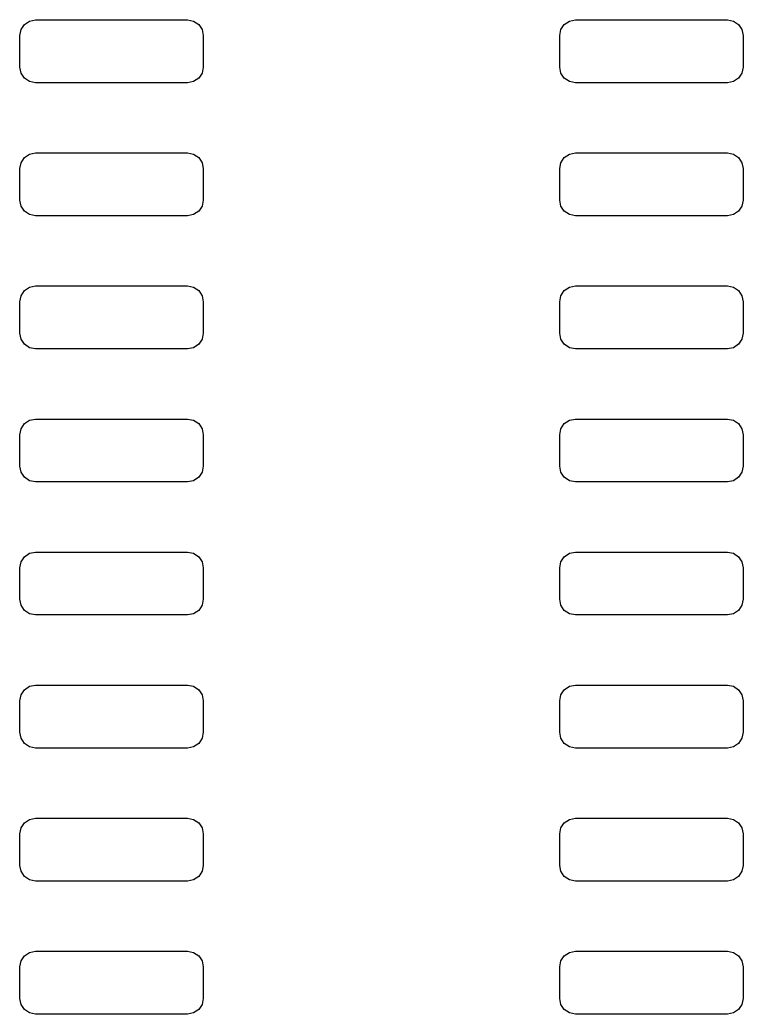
# Model space of a CAD drawing. Extents: x 119 to 479, y -311 to -51.
# Drawn here: x 312.25 to 319.15, y -156.84 to -147.35 of the extents above; entities that cross this region are included whole.
import ezdxf

# ---------------------------------------------------------------- set-up
doc = ezdxf.new("R2010")
doc.units = 0
doc.layers.add('BLACK', color=7, linetype='CONTINUOUS')

msp = doc.modelspace()

# ---------------------------------------------------------------- linework, layer by layer
at = {"layer": 'BLACK', "linetype": 'CONTINUOUS'}
for p, q in [((312.294, -147.399), (312.343, -147.366)), ((312.343, -147.366), (312.4, -147.355)), ((312.4, -147.355), (313.85, -147.355)), ((313.85, -147.355), (313.907, -147.366)), ((313.907, -147.366), (313.956, -147.399)), ((317.444, -147.399), (317.493, -147.366)), ((317.493, -147.366), (317.55, -147.355)), ((317.55, -147.355), (319, -147.355)), ((319, -147.355), (319.057, -147.366)), ((319.057, -147.366), (319.106, -147.399)), ((312.25, -147.505), (312.261, -147.448)), ((312.261, -147.448), (312.294, -147.399)), ((313.956, -147.399), (313.989, -147.448)), ((313.989, -147.448), (314, -147.505)), ((317.4, -147.505), (317.411, -147.448)), ((317.411, -147.448), (317.444, -147.399)), ((319.106, -147.399), (319.139, -147.448)), ((319.139, -147.448), (319.15, -147.505)), ((312.25, -147.805), (312.25, -147.505)), ((314, -147.505), (314, -147.805)), ((317.4, -147.805), (317.4, -147.505)), ((319.15, -147.505), (319.15, -147.805)), ((312.261, -147.862), (312.25, -147.805)), ((314, -147.805), (313.989, -147.862)), ((317.411, -147.862), (317.4, -147.805)), ((319.15, -147.805), (319.139, -147.862)), ((312.294, -147.911), (312.261, -147.862)), ((312.343, -147.944), (312.294, -147.911)), ((312.4, -147.955), (312.343, -147.944)), ((313.907, -147.944), (313.85, -147.955)), ((313.956, -147.911), (313.907, -147.944)), ((313.989, -147.862), (313.956, -147.911)), ((317.444, -147.911), (317.411, -147.862)), ((317.493, -147.944), (317.444, -147.911)), ((317.55, -147.955), (317.493, -147.944)), ((319.057, -147.944), (319, -147.955)), ((319.106, -147.911), (319.057, -147.944)), ((319.139, -147.862), (319.106, -147.911)), ((313.85, -147.955), (312.4, -147.955)), ((319, -147.955), (317.55, -147.955)), ((312.261, -148.718), (312.294, -148.669)), ((312.294, -148.669), (312.343, -148.636)), ((312.343, -148.636), (312.4, -148.625)), ((312.4, -148.625), (313.85, -148.625)), ((313.85, -148.625), (313.907, -148.636)), ((313.907, -148.636), (313.956, -148.669)), ((313.956, -148.669), (313.989, -148.718)), ((317.411, -148.718), (317.444, -148.669)), ((317.444, -148.669), (317.493, -148.636)), ((317.493, -148.636), (317.55, -148.625)), ((317.55, -148.625), (319, -148.625)), ((319, -148.625), (319.057, -148.636)), ((319.057, -148.636), (319.106, -148.669)), ((319.106, -148.669), (319.139, -148.718)), ((312.25, -148.775), (312.261, -148.718)), ((312.25, -149.075), (312.25, -148.775)), ((313.989, -148.718), (314, -148.775)), ((314, -148.775), (314, -149.075)), ((317.4, -148.775), (317.411, -148.718)), ((317.4, -149.075), (317.4, -148.775)), ((319.139, -148.718), (319.15, -148.775)), ((319.15, -148.775), (319.15, -149.075)), ((312.261, -149.132), (312.25, -149.075)), ((314, -149.075), (313.989, -149.132)), ((317.411, -149.132), (317.4, -149.075)), ((319.15, -149.075), (319.139, -149.132)), ((312.294, -149.181), (312.261, -149.132)), ((312.343, -149.214), (312.294, -149.181)), ((313.956, -149.181), (313.907, -149.214)), ((313.989, -149.132), (313.956, -149.181)), ((317.444, -149.181), (317.411, -149.132)), ((317.493, -149.214), (317.444, -149.181)), ((319.106, -149.181), (319.057, -149.214)), ((319.139, -149.132), (319.106, -149.181)), ((312.4, -149.225), (312.343, -149.214)), ((313.85, -149.225), (312.4, -149.225)), ((313.907, -149.214), (313.85, -149.225)), ((317.55, -149.225), (317.493, -149.214)), ((319, -149.225), (317.55, -149.225)), ((319.057, -149.214), (319, -149.225)), ((312.261, -149.988), (312.294, -149.939)), ((312.294, -149.939), (312.343, -149.906)), ((312.343, -149.906), (312.4, -149.895)), ((312.4, -149.895), (313.85, -149.895)), ((313.85, -149.895), (313.907, -149.906)), ((313.907, -149.906), (313.956, -149.939)), ((313.956, -149.939), (313.989, -149.988)), ((317.411, -149.988), (317.444, -149.939)), ((317.444, -149.939), (317.493, -149.906)), ((317.493, -149.906), (317.55, -149.895)), ((317.55, -149.895), (319, -149.895)), ((319, -149.895), (319.057, -149.906)), ((319.057, -149.906), (319.106, -149.939)), ((319.106, -149.939), (319.139, -149.988)), ((312.25, -150.045), (312.261, -149.988)), ((313.989, -149.988), (314, -150.045)), ((317.4, -150.045), (317.411, -149.988)), ((319.139, -149.988), (319.15, -150.045)), ((312.25, -150.345), (312.25, -150.045)), ((314, -150.045), (314, -150.345)), ((317.4, -150.345), (317.4, -150.045)), ((319.15, -150.045), (319.15, -150.345)), ((312.261, -150.402), (312.25, -150.345)), ((312.294, -150.451), (312.261, -150.402)), ((313.989, -150.402), (313.956, -150.451)), ((314, -150.345), (313.989, -150.402)), ((317.411, -150.402), (317.4, -150.345)), ((317.444, -150.451), (317.411, -150.402)), ((319.139, -150.402), (319.106, -150.451)), ((319.15, -150.345), (319.139, -150.402)), ((312.343, -150.484), (312.294, -150.451)), ((312.4, -150.495), (312.343, -150.484)), ((313.85, -150.495), (312.4, -150.495)), ((313.907, -150.484), (313.85, -150.495)), ((313.956, -150.451), (313.907, -150.484)), ((317.493, -150.484), (317.444, -150.451)), ((317.55, -150.495), (317.493, -150.484)), ((319, -150.495), (317.55, -150.495)), ((319.057, -150.484), (319, -150.495)), ((319.106, -150.451), (319.057, -150.484)), ((312.343, -151.176), (312.4, -151.165)), ((312.4, -151.165), (313.85, -151.165)), ((313.85, -151.165), (313.907, -151.176)), ((317.493, -151.176), (317.55, -151.165)), ((317.55, -151.165), (319, -151.165)), ((319, -151.165), (319.057, -151.176)), ((312.25, -151.315), (312.261, -151.258)), ((312.261, -151.258), (312.294, -151.209)), ((312.294, -151.209), (312.343, -151.176)), ((313.907, -151.176), (313.956, -151.209)), ((313.956, -151.209), (313.989, -151.258)), ((313.989, -151.258), (314, -151.315)), ((317.4, -151.315), (317.411, -151.258)), ((317.411, -151.258), (317.444, -151.209)), ((317.444, -151.209), (317.493, -151.176)), ((319.057, -151.176), (319.106, -151.209)), ((319.106, -151.209), (319.139, -151.258)), ((319.139, -151.258), (319.15, -151.315)), ((312.25, -151.615), (312.25, -151.315)), ((314, -151.315), (314, -151.615)), ((317.4, -151.615), (317.4, -151.315)), ((319.15, -151.315), (319.15, -151.615)), ((312.261, -151.672), (312.25, -151.615)), ((314, -151.615), (313.989, -151.672)), ((317.411, -151.672), (317.4, -151.615)), ((319.15, -151.615), (319.139, -151.672)), ((312.294, -151.721), (312.261, -151.672)), ((312.343, -151.754), (312.294, -151.721)), ((313.956, -151.721), (313.907, -151.754)), ((313.989, -151.672), (313.956, -151.721)), ((317.444, -151.721), (317.411, -151.672)), ((317.493, -151.754), (317.444, -151.721)), ((319.106, -151.721), (319.057, -151.754)), ((319.139, -151.672), (319.106, -151.721)), ((312.4, -151.765), (312.343, -151.754)), ((313.85, -151.765), (312.4, -151.765)), ((313.907, -151.754), (313.85, -151.765)), ((317.55, -151.765), (317.493, -151.754)), ((319, -151.765), (317.55, -151.765)), ((319.057, -151.754), (319, -151.765)), ((312.261, -152.528), (312.294, -152.479)), ((312.294, -152.479), (312.343, -152.446)), ((312.343, -152.446), (312.4, -152.435)), ((312.4, -152.435), (313.85, -152.435)), ((313.85, -152.435), (313.907, -152.446)), ((313.907, -152.446), (313.956, -152.479)), ((313.956, -152.479), (313.989, -152.528)), ((317.411, -152.528), (317.444, -152.479)), ((317.444, -152.479), (317.493, -152.446)), ((317.493, -152.446), (317.55, -152.435)), ((317.55, -152.435), (319, -152.435)), ((319, -152.435), (319.057, -152.446)), ((319.057, -152.446), (319.106, -152.479)), ((319.106, -152.479), (319.139, -152.528)), ((312.25, -152.585), (312.261, -152.528)), ((312.25, -152.885), (312.25, -152.585)), ((313.989, -152.528), (314, -152.585)), ((314, -152.585), (314, -152.885)), ((317.4, -152.585), (317.411, -152.528)), ((317.4, -152.885), (317.4, -152.585)), ((319.139, -152.528), (319.15, -152.585)), ((319.15, -152.585), (319.15, -152.885)), ((312.261, -152.942), (312.25, -152.885)), ((312.294, -152.991), (312.261, -152.942)), ((313.989, -152.942), (313.956, -152.991)), ((314, -152.885), (313.989, -152.942)), ((317.411, -152.942), (317.4, -152.885)), ((317.444, -152.991), (317.411, -152.942)), ((319.139, -152.942), (319.106, -152.991)), ((319.15, -152.885), (319.139, -152.942)), ((312.343, -153.024), (312.294, -152.991)), ((312.4, -153.035), (312.343, -153.024)), ((313.85, -153.035), (312.4, -153.035)), ((313.907, -153.024), (313.85, -153.035)), ((313.956, -152.991), (313.907, -153.024)), ((317.493, -153.024), (317.444, -152.991)), ((317.55, -153.035), (317.493, -153.024)), ((319, -153.035), (317.55, -153.035)), ((319.057, -153.024), (319, -153.035)), ((319.106, -152.991), (319.057, -153.024)), ((312.294, -153.749), (312.343, -153.716)), ((312.343, -153.716), (312.4, -153.705)), ((312.4, -153.705), (313.85, -153.705)), ((313.85, -153.705), (313.907, -153.716)), ((313.907, -153.716), (313.956, -153.749)), ((317.444, -153.749), (317.493, -153.716)), ((317.493, -153.716), (317.55, -153.705)), ((317.55, -153.705), (319, -153.705)), ((319, -153.705), (319.057, -153.716)), ((319.057, -153.716), (319.106, -153.749)), ((312.25, -153.855), (312.261, -153.798)), ((312.261, -153.798), (312.294, -153.749)), ((313.956, -153.749), (313.989, -153.798)), ((313.989, -153.798), (314, -153.855)), ((317.4, -153.855), (317.411, -153.798)), ((317.411, -153.798), (317.444, -153.749)), ((319.106, -153.749), (319.139, -153.798)), ((319.139, -153.798), (319.15, -153.855)), ((312.25, -154.155), (312.25, -153.855)), ((314, -153.855), (314, -154.155)), ((317.4, -154.155), (317.4, -153.855)), ((319.15, -153.855), (319.15, -154.155)), ((312.261, -154.212), (312.25, -154.155)), ((312.294, -154.261), (312.261, -154.212)), ((313.989, -154.212), (313.956, -154.261)), ((314, -154.155), (313.989, -154.212)), ((317.411, -154.212), (317.4, -154.155)), ((317.444, -154.261), (317.411, -154.212)), ((319.139, -154.212), (319.106, -154.261)), ((319.15, -154.155), (319.139, -154.212)), ((312.343, -154.294), (312.294, -154.261)), ((312.4, -154.305), (312.343, -154.294)), ((313.85, -154.305), (312.4, -154.305)), ((313.907, -154.294), (313.85, -154.305)), ((313.956, -154.261), (313.907, -154.294)), ((317.493, -154.294), (317.444, -154.261)), ((317.55, -154.305), (317.493, -154.294)), ((319, -154.305), (317.55, -154.305)), ((319.057, -154.294), (319, -154.305)), ((319.106, -154.261), (319.057, -154.294)), ((312.261, -155.068), (312.294, -155.019)), ((312.294, -155.019), (312.343, -154.986)), ((312.343, -154.986), (312.4, -154.975)), ((312.4, -154.975), (313.85, -154.975)), ((313.85, -154.975), (313.907, -154.986)), ((313.907, -154.986), (313.956, -155.019)), ((313.956, -155.019), (313.989, -155.068)), ((317.411, -155.068), (317.444, -155.019)), ((317.444, -155.019), (317.493, -154.986)), ((317.493, -154.986), (317.55, -154.975)), ((317.55, -154.975), (319, -154.975)), ((319, -154.975), (319.057, -154.986)), ((319.057, -154.986), (319.106, -155.019)), ((319.106, -155.019), (319.139, -155.068)), ((312.25, -155.125), (312.261, -155.068)), ((312.25, -155.425), (312.25, -155.125)), ((313.989, -155.068), (314, -155.125)), ((314, -155.125), (314, -155.425)), ((317.4, -155.125), (317.411, -155.068)), ((317.4, -155.425), (317.4, -155.125)), ((319.139, -155.068), (319.15, -155.125)), ((319.15, -155.125), (319.15, -155.425)), ((312.261, -155.482), (312.25, -155.425)), ((314, -155.425), (313.989, -155.482)), ((317.411, -155.482), (317.4, -155.425)), ((319.15, -155.425), (319.139, -155.482)), ((312.294, -155.531), (312.261, -155.482)), ((312.343, -155.564), (312.294, -155.531)), ((313.956, -155.531), (313.907, -155.564)), ((313.989, -155.482), (313.956, -155.531)), ((317.444, -155.531), (317.411, -155.482)), ((317.493, -155.564), (317.444, -155.531)), ((319.106, -155.531), (319.057, -155.564)), ((319.139, -155.482), (319.106, -155.531)), ((312.4, -155.575), (312.343, -155.564)), ((313.85, -155.575), (312.4, -155.575)), ((313.907, -155.564), (313.85, -155.575)), ((317.55, -155.575), (317.493, -155.564)), ((319, -155.575), (317.55, -155.575)), ((319.057, -155.564), (319, -155.575)), ((312.261, -156.338), (312.294, -156.289)), ((312.294, -156.289), (312.343, -156.256)), ((312.343, -156.256), (312.4, -156.245)), ((312.4, -156.245), (313.85, -156.245)), ((313.85, -156.245), (313.907, -156.256)), ((313.907, -156.256), (313.956, -156.289)), ((313.956, -156.289), (313.989, -156.338)), ((317.411, -156.338), (317.444, -156.289)), ((317.444, -156.289), (317.493, -156.256)), ((317.493, -156.256), (317.55, -156.245)), ((317.55, -156.245), (319, -156.245)), ((319, -156.245), (319.057, -156.256)), ((319.057, -156.256), (319.106, -156.289)), ((319.106, -156.289), (319.139, -156.338)), ((312.25, -156.395), (312.261, -156.338)), ((312.25, -156.695), (312.25, -156.395)), ((313.989, -156.338), (314, -156.395)), ((314, -156.395), (314, -156.695)), ((317.4, -156.395), (317.411, -156.338)), ((317.4, -156.695), (317.4, -156.395)), ((319.139, -156.338), (319.15, -156.395)), ((319.15, -156.395), (319.15, -156.695)), ((312.261, -156.752), (312.25, -156.695)), ((312.294, -156.801), (312.261, -156.752)), ((313.989, -156.752), (313.956, -156.801)), ((314, -156.695), (313.989, -156.752)), ((317.411, -156.752), (317.4, -156.695)), ((317.444, -156.801), (317.411, -156.752)), ((319.139, -156.752), (319.106, -156.801)), ((319.15, -156.695), (319.139, -156.752)), ((312.343, -156.834), (312.294, -156.801)), ((312.4, -156.845), (312.343, -156.834)), ((313.85, -156.845), (312.4, -156.845)), ((313.907, -156.834), (313.85, -156.845)), ((313.956, -156.801), (313.907, -156.834)), ((317.493, -156.834), (317.444, -156.801)), ((317.55, -156.845), (317.493, -156.834)), ((319, -156.845), (317.55, -156.845)), ((319.057, -156.834), (319, -156.845)), ((319.106, -156.801), (319.057, -156.834))]:
    msp.add_line(p, q, dxfattribs=at)

doc.saveas('drawing.dxf')
